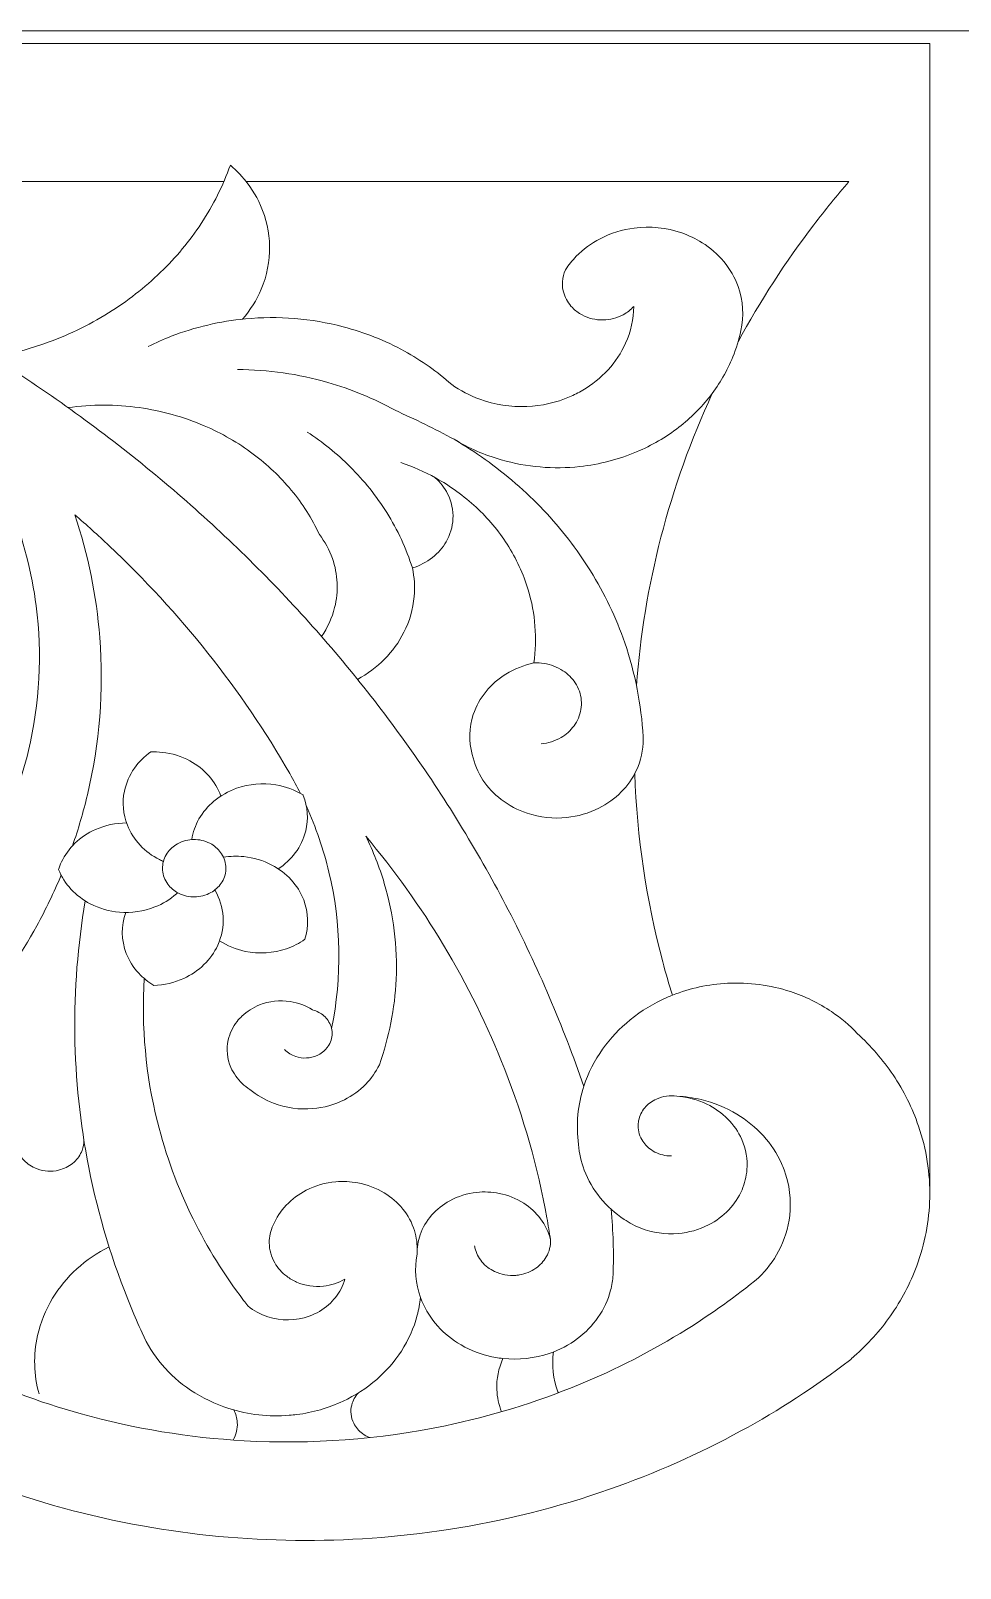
# Model space of a CAD drawing. Header units: millimetres. Extents: x 4600 to 4846, y 410 to 672.
# Drawn here: x 4768.1 to 4804.7, y 611.7 to 672.3 of the extents above; entities that cross this region are included whole.
import ezdxf

# ---------------------------------------------------------------- set-up
doc = ezdxf.new("R2010")
doc.units = ezdxf.units.MM
doc.header["$MEASUREMENT"] = 0
doc.layers.add('SITARA ALL', color=18, linetype='Continuous', true_color=0x000000)

msp = doc.modelspace()

# ---------------------------------------------------------------- linework, layer by layer
at = {"layer": 'SITARA ALL', "lineweight": 9}
for points, knots in [([(4601.51, 672.296), (4601.51, 672.296), (4845.51, 672.296), (4845.51, 672.296), (4845.51, 672.296), (4845.51, 550.296), (4845.51, 550.296), (4845.51, 550.296), (4601.51, 550.296), (4601.51, 550.296), (4601.51, 550.296), (4601.51, 672.296), (4601.51, 672.296)], [0, 0, 0, 0, 0.25, 0.25, 0.25, 0.5, 0.5, 0.5, 0.75, 0.75, 0.75, 1, 1, 1, 1]), ([(4603.512, 626.277), (4603.512, 626.277), (4603.512, 671.796), (4603.512, 671.796), (4603.512, 671.796), (4703.51, 671.796), (4703.51, 671.796), (4703.51, 671.796), (4803.507, 671.796), (4803.507, 671.796), (4803.507, 671.796), (4803.507, 626.277), (4803.507, 626.277)], [0, 0, 0, 0, 0.2, 0.2, 0.2, 0.4, 0.4, 0.4, 0.6, 0.6, 0.6, 1, 1, 1, 1]), ([(4776.442, 660.93), (4776.748, 661.282), (4776.997, 661.681), (4777.179, 662.111), (4777.405, 662.643), (4777.517, 663.217), (4777.508, 663.795), (4777.498, 664.351), (4777.377, 664.898), (4777.152, 665.407), (4776.965, 665.83), (4776.713, 666.221), (4776.405, 666.567), (4776.267, 666.722), (4776.12, 666.867), (4775.963, 667.003), (4775.673, 666.194), (4775.288, 665.423), (4774.815, 664.705), (4774.354, 664.006), (4773.817, 663.358), (4773.215, 662.776), (4772.591, 662.172), (4771.904, 661.636), (4771.166, 661.178), (4770.363, 660.679), (4769.508, 660.27), (4768.616, 659.957), (4767.964, 659.728), (4767.295, 659.549), (4766.615, 659.423)], [0, 0, 0, 0, 0.090909, 0.090909, 0.090909, 0.181818, 0.181818, 0.181818, 0.272727, 0.272727, 0.272727, 0.363636, 0.363636, 0.363636, 0.454545, 0.454545, 0.454545, 0.545455, 0.545455, 0.545455, 0.636364, 0.636364, 0.636364, 0.727273, 0.727273, 0.727273, 0.818182, 0.818182, 0.818182, 1, 1, 1, 1]), ([(4789.882, 630.688), (4789.062, 633.077), (4788.068, 635.403), (4786.908, 637.647), (4785.784, 639.822), (4784.511, 641.916), (4783.099, 643.917), (4781.722, 645.868), (4780.22, 647.728), (4778.602, 649.485), (4776.966, 651.262), (4775.22, 652.934), (4773.373, 654.491), (4771.463, 656.102), (4769.453, 657.592), (4767.356, 658.951), (4765.147, 660.382), (4762.849, 661.67), (4760.476, 662.809), (4757.915, 664.037), (4755.275, 665.093), (4752.574, 665.969), (4752.574, 665.969), (4752.463, 666.005), (4752.463, 666.005), (4751.565, 666.177), (4750.657, 666.293), (4749.745, 666.353)], [0, 0, 0, 0, 0.1, 0.1, 0.1, 0.2, 0.2, 0.2, 0.3, 0.3, 0.3, 0.4, 0.4, 0.4, 0.5, 0.5, 0.5, 0.6, 0.6, 0.6, 0.7, 0.7, 0.7, 0.8, 0.8, 0.8, 1, 1, 1, 1]), ([(4795.957, 660.034), (4796.832, 661.647), (4797.83, 663.191), (4798.944, 664.65), (4799.387, 665.231), (4799.848, 665.799), (4800.325, 666.353), (4800.325, 666.353), (4776.583, 666.353), (4776.583, 666.353)], [0, 0, 0, 0, 0.25, 0.25, 0.25, 0.5, 0.5, 0.5, 1, 1, 1, 1]), ([(4784.771, 656.195), (4785.353, 655.844), (4785.978, 655.572), (4786.632, 655.386), (4787.637, 655.098), (4788.689, 655.009), (4789.729, 655.122), (4790.498, 655.205), (4791.251, 655.4), (4791.964, 655.701), (4792.557, 655.951), (4793.115, 656.277), (4793.625, 656.67), (4794.091, 657.03), (4794.509, 657.447), (4794.87, 657.912), (4795.233, 658.379), (4795.529, 658.894), (4795.751, 659.442), (4795.887, 659.777), (4795.993, 660.123), (4796.067, 660.477), (4796.198, 661.053), (4796.161, 661.655), (4795.96, 662.212), (4795.83, 662.57), (4795.639, 662.903), (4795.395, 663.196), (4795.151, 663.489), (4794.862, 663.742), (4794.539, 663.944), (4794.287, 664.103), (4794.019, 664.232), (4793.738, 664.329), (4793.139, 664.536), (4792.501, 664.601), (4791.872, 664.521), (4791.401, 664.461), (4790.945, 664.319), (4790.523, 664.1), (4790.176, 663.92), (4789.86, 663.686), (4789.587, 663.407), (4789.427, 663.245), (4789.285, 663.066), (4789.161, 662.875), (4789.023, 662.578), (4789.002, 662.24), (4789.103, 661.928), (4789.169, 661.723), (4789.282, 661.537), (4789.433, 661.383), (4789.544, 661.269), (4789.673, 661.172), (4789.814, 661.097), (4790.069, 660.962), (4790.353, 660.893), (4790.641, 660.898), (4790.918, 660.901), (4791.191, 660.971), (4791.435, 661.104), (4791.591, 661.189), (4791.732, 661.3), (4791.85, 661.433), (4791.843, 660.932), (4791.733, 660.438), (4791.527, 659.98), (4791.355, 659.597), (4791.122, 659.243), (4790.837, 658.933), (4790.547, 658.617), (4790.211, 658.346), (4789.84, 658.129), (4789.674, 658.031), (4789.502, 657.944), (4789.325, 657.868), (4788.792, 657.641), (4788.223, 657.512), (4787.644, 657.488), (4787.01, 657.46), (4786.377, 657.557), (4785.782, 657.774), (4785.389, 657.917), (4785.018, 658.113), (4784.679, 658.357), (4784.111, 658.864), (4783.486, 659.305), (4782.818, 659.67), (4782.057, 660.086), (4781.248, 660.408), (4780.409, 660.628), (4779.152, 660.957), (4777.848, 661.063), (4776.555, 660.941), (4775.555, 660.848), (4774.573, 660.617), (4773.636, 660.256), (4773.327, 660.136), (4773.024, 660.002), (4772.727, 659.854)], [0, 0, 0, 0, 0.029412, 0.029412, 0.029412, 0.058824, 0.058824, 0.058824, 0.088235, 0.088235, 0.088235, 0.117647, 0.117647, 0.117647, 0.147059, 0.147059, 0.147059, 0.176471, 0.176471, 0.176471, 0.205882, 0.205882, 0.205882, 0.235294, 0.235294, 0.235294, 0.264706, 0.264706, 0.264706, 0.294118, 0.294118, 0.294118, 0.323529, 0.323529, 0.323529, 0.352941, 0.352941, 0.352941, 0.382353, 0.382353, 0.382353, 0.411765, 0.411765, 0.411765, 0.441176, 0.441176, 0.441176, 0.470588, 0.470588, 0.470588, 0.5, 0.5, 0.5, 0.529412, 0.529412, 0.529412, 0.558824, 0.558824, 0.558824, 0.588235, 0.588235, 0.588235, 0.617647, 0.617647, 0.617647, 0.647059, 0.647059, 0.647059, 0.676471, 0.676471, 0.676471, 0.705882, 0.705882, 0.705882, 0.735294, 0.735294, 0.735294, 0.764706, 0.764706, 0.764706, 0.794118, 0.794118, 0.794118, 0.823529, 0.823529, 0.823529, 0.852941, 0.852941, 0.852941, 0.882353, 0.882353, 0.882353, 0.911765, 0.911765, 0.911765, 0.941176, 0.941176, 0.941176, 1, 1, 1, 1]), ([(4761.891, 637.132), (4761.811, 636.829), (4761.838, 636.508), (4761.967, 636.222), (4762.056, 636.026), (4762.186, 635.851), (4762.349, 635.71), (4762.528, 635.555), (4762.736, 635.439), (4762.962, 635.37), (4763.215, 635.292), (4763.482, 635.27), (4763.744, 635.306), (4763.998, 635.34), (4764.241, 635.429), (4764.456, 635.567), (4764.641, 635.686), (4764.799, 635.842), (4764.92, 636.026), (4765.051, 636.225), (4765.128, 636.454), (4765.145, 636.692), (4765.163, 636.96), (4765.102, 637.227), (4764.97, 637.46), (4764.954, 637.49), (4764.936, 637.519), (4764.917, 637.547), (4765.619, 638.445), (4766.229, 639.411), (4766.738, 640.43), (4767.294, 641.543), (4767.721, 642.715), (4768.01, 643.924), (4768.457, 645.792), (4768.56, 647.725), (4768.315, 649.63), (4768.144, 650.95), (4767.809, 652.243), (4767.319, 653.481), (4766.945, 654.427), (4766.485, 655.336), (4765.945, 656.198), (4764.215, 657.37), (4762.402, 658.415), (4760.522, 659.328), (4758.473, 660.322), (4756.351, 661.161), (4754.176, 661.836), (4752.572, 662.334), (4750.943, 662.745), (4749.295, 663.067), (4750.497, 662.159), (4751.627, 661.157), (4752.673, 660.072), (4753.719, 658.986), (4754.675, 657.817), (4755.529, 656.574), (4756.401, 655.306), (4757.16, 653.963), (4757.797, 652.562), (4758.492, 651.033), (4759.033, 649.438), (4759.412, 647.802), (4759.947, 645.49), (4760.145, 643.112), (4759.999, 640.744), (4759.947, 639.891), (4759.85, 639.041), (4759.709, 638.198)], [0, 0, 0, 0, 0.041667, 0.041667, 0.041667, 0.083333, 0.083333, 0.083333, 0.125, 0.125, 0.125, 0.166667, 0.166667, 0.166667, 0.208333, 0.208333, 0.208333, 0.25, 0.25, 0.25, 0.291667, 0.291667, 0.291667, 0.333333, 0.333333, 0.333333, 0.375, 0.375, 0.375, 0.416667, 0.416667, 0.416667, 0.458333, 0.458333, 0.458333, 0.5, 0.5, 0.5, 0.541667, 0.541667, 0.541667, 0.583333, 0.583333, 0.583333, 0.625, 0.625, 0.625, 0.666667, 0.666667, 0.666667, 0.708333, 0.708333, 0.708333, 0.75, 0.75, 0.75, 0.791667, 0.791667, 0.791667, 0.833333, 0.833333, 0.833333, 0.875, 0.875, 0.875, 0.916667, 0.916667, 0.916667, 1, 1, 1, 1]), ([(4788.202, 644.192), (4788.478, 644.217), (4788.746, 644.302), (4788.985, 644.442), (4789.185, 644.558), (4789.359, 644.715), (4789.497, 644.901), (4789.638, 645.093), (4789.731, 645.314), (4789.77, 645.549), (4789.79, 645.669), (4789.795, 645.791), (4789.784, 645.912), (4789.761, 646.155), (4789.68, 646.388), (4789.547, 646.592), (4789.421, 646.785), (4789.256, 646.949), (4789.063, 647.075), (4788.839, 647.223), (4788.585, 647.32), (4788.319, 647.36), (4788.186, 647.38), (4788.051, 647.387), (4787.917, 647.379), (4787.526, 647.297), (4787.153, 647.148), (4786.813, 646.938), (4786.518, 646.756), (4786.254, 646.526), (4786.034, 646.258), (4785.812, 645.988), (4785.642, 645.681), (4785.531, 645.35), (4785.36, 644.841), (4785.346, 644.292), (4785.489, 643.774), (4785.565, 643.415), (4785.708, 643.073), (4785.911, 642.767), (4786.105, 642.475), (4786.345, 642.217), (4786.624, 642.003), (4786.932, 641.767), (4787.278, 641.583), (4787.647, 641.46), (4788.151, 641.293), (4788.684, 641.234), (4789.212, 641.289), (4789.652, 641.334), (4790.08, 641.459), (4790.476, 641.657), (4790.803, 641.82), (4791.101, 642.036), (4791.358, 642.296), (4791.604, 642.544), (4791.806, 642.833), (4791.955, 643.15), (4792.134, 643.534), (4792.225, 643.952), (4792.221, 644.375), (4792.22, 644.407), (4792.219, 644.44), (4792.218, 644.472), (4792.151, 645.732), (4791.908, 646.976), (4791.497, 648.169), (4791.153, 649.165), (4790.699, 650.119), (4790.143, 651.014), (4789.611, 651.871), (4788.993, 652.671), (4788.299, 653.403), (4787.598, 654.142), (4786.827, 654.811), (4785.997, 655.402), (4785.6, 655.684), (4785.191, 655.949), (4784.771, 656.195), (4784.012, 656.606), (4783.237, 656.987), (4782.448, 657.337), (4781.61, 657.804), (4780.721, 658.174), (4779.799, 658.438), (4778.642, 658.77), (4777.445, 658.941), (4776.242, 658.946)], [0, 0, 0, 0, 0.033333, 0.033333, 0.033333, 0.066667, 0.066667, 0.066667, 0.1, 0.1, 0.1, 0.133333, 0.133333, 0.133333, 0.166667, 0.166667, 0.166667, 0.2, 0.2, 0.2, 0.233333, 0.233333, 0.233333, 0.266667, 0.266667, 0.266667, 0.3, 0.3, 0.3, 0.333333, 0.333333, 0.333333, 0.366667, 0.366667, 0.366667, 0.4, 0.4, 0.4, 0.433333, 0.433333, 0.433333, 0.466667, 0.466667, 0.466667, 0.5, 0.5, 0.5, 0.533333, 0.533333, 0.533333, 0.566667, 0.566667, 0.566667, 0.6, 0.6, 0.6, 0.633333, 0.633333, 0.633333, 0.666667, 0.666667, 0.666667, 0.7, 0.7, 0.7, 0.733333, 0.733333, 0.733333, 0.766667, 0.766667, 0.766667, 0.8, 0.8, 0.8, 0.833333, 0.833333, 0.833333, 0.866667, 0.866667, 0.866667, 0.9, 0.9, 0.9, 0.933333, 0.933333, 0.933333, 1, 1, 1, 1]), ([(4779.553, 648.424), (4779.792, 648.769), (4779.967, 649.154), (4780.07, 649.561), (4780.231, 650.201), (4780.2, 650.874), (4779.98, 651.496), (4779.859, 651.838), (4779.687, 652.159), (4779.47, 652.448), (4779.175, 653.073), (4778.803, 653.658), (4778.361, 654.19), (4777.921, 654.721), (4777.419, 655.198), (4776.867, 655.611), (4776.269, 656.06), (4775.619, 656.436), (4774.931, 656.73), (4774.114, 657.081), (4773.254, 657.32), (4772.374, 657.442), (4771.443, 657.572), (4770.5, 657.573), (4769.57, 657.444)], [0, 0, 0, 0, 0.111111, 0.111111, 0.111111, 0.222222, 0.222222, 0.222222, 0.333333, 0.333333, 0.333333, 0.444444, 0.444444, 0.444444, 0.555556, 0.555556, 0.555556, 0.666667, 0.666667, 0.666667, 0.777778, 0.777778, 0.777778, 1, 1, 1, 1]), ([(4794.943, 658.008), (4794.101, 656.18), (4793.424, 654.281), (4792.921, 652.333), (4792.425, 650.415), (4792.104, 648.457), (4791.959, 646.481)], [0, 0, 0, 0, 0.333333, 0.333333, 0.333333, 1, 1, 1, 1]), ([(4783.133, 651.124), (4782.889, 651.891), (4782.55, 652.625), (4782.122, 653.307), (4781.711, 653.962), (4781.226, 654.568), (4780.678, 655.113), (4780.162, 655.625), (4779.596, 656.083), (4778.989, 656.481)], [0, 0, 0, 0, 0.25, 0.25, 0.25, 0.5, 0.5, 0.5, 1, 1, 1, 1]), ([(4787.917, 647.379), (4788.05, 648.345), (4787.974, 649.327), (4787.694, 650.26), (4787.503, 650.895), (4787.225, 651.499), (4786.866, 652.056), (4786.522, 652.592), (4786.111, 653.082), (4785.644, 653.515), (4785.16, 653.965), (4784.622, 654.354), (4784.044, 654.674), (4783.605, 654.917), (4783.147, 655.121), (4782.673, 655.284)], [0, 0, 0, 0, 0.166667, 0.166667, 0.166667, 0.333333, 0.333333, 0.333333, 0.5, 0.5, 0.5, 0.666667, 0.666667, 0.666667, 1, 1, 1, 1]), ([(4780.972, 646.735), (4781.365, 646.948), (4781.724, 647.217), (4782.039, 647.535), (4782.345, 647.844), (4782.601, 648.199), (4782.798, 648.588), (4783.021, 649.029), (4783.158, 649.508), (4783.202, 650), (4783.235, 650.376), (4783.211, 650.754), (4783.133, 651.124), (4783.421, 651.213), (4783.689, 651.354), (4783.926, 651.541), (4784.142, 651.711), (4784.324, 651.921), (4784.463, 652.16), (4784.621, 652.432), (4784.713, 652.739), (4784.73, 653.054), (4784.747, 653.397), (4784.675, 653.739), (4784.519, 654.046), (4784.397, 654.287), (4784.23, 654.503), (4784.028, 654.682)], [0, 0, 0, 0, 0.1, 0.1, 0.1, 0.2, 0.2, 0.2, 0.3, 0.3, 0.3, 0.4, 0.4, 0.4, 0.5, 0.5, 0.5, 0.6, 0.6, 0.6, 0.7, 0.7, 0.7, 0.8, 0.8, 0.8, 1, 1, 1, 1]), ([(4778.719, 642.242), (4778.589, 642.505), (4778.45, 642.765), (4778.304, 643.021), (4777.348, 644.683), (4776.27, 646.27), (4775.077, 647.771), (4773.884, 649.271), (4772.586, 650.684), (4771.191, 651.998), (4770.748, 652.416), (4770.296, 652.824), (4769.835, 653.221), (4770.36, 651.655), (4770.691, 650.031), (4770.82, 648.384), (4770.982, 646.303), (4770.818, 644.209), (4770.333, 642.179), (4770.171, 641.501), (4769.975, 640.832), (4769.745, 640.175)], [0, 0, 0, 0, 0.125, 0.125, 0.125, 0.25, 0.25, 0.25, 0.375, 0.375, 0.375, 0.5, 0.5, 0.5, 0.625, 0.625, 0.625, 0.75, 0.75, 0.75, 1, 1, 1, 1]), ([(4775.587, 642.135), (4775.482, 642.427), (4775.322, 642.695), (4775.116, 642.928), (4774.905, 643.166), (4774.653, 643.366), (4774.372, 643.518), (4774.035, 643.7), (4773.666, 643.815), (4773.285, 643.858), (4773.134, 643.875), (4772.981, 643.881), (4772.829, 643.875), (4772.578, 643.699), (4772.36, 643.481), (4772.183, 643.231), (4771.992, 642.96), (4771.858, 642.653), (4771.789, 642.329), (4771.696, 641.881), (4771.737, 641.416), (4771.906, 640.991), (4772.023, 640.697), (4772.195, 640.428), (4772.412, 640.197), (4772.629, 639.966), (4772.884, 639.774), (4773.166, 639.629), (4773.218, 639.602), (4773.27, 639.577), (4773.324, 639.553)], [0, 0, 0, 0, 0.090909, 0.090909, 0.090909, 0.181818, 0.181818, 0.181818, 0.272727, 0.272727, 0.272727, 0.363636, 0.363636, 0.363636, 0.454545, 0.454545, 0.454545, 0.545455, 0.545455, 0.545455, 0.636364, 0.636364, 0.636364, 0.727273, 0.727273, 0.727273, 0.818182, 0.818182, 0.818182, 1, 1, 1, 1]), ([(4791.89, 643.02), (4791.974, 640.515), (4792.342, 638.028), (4792.989, 635.606), (4793.107, 635.163), (4793.234, 634.723), (4793.37, 634.285)], [0, 0, 0, 0, 0.333333, 0.333333, 0.333333, 1, 1, 1, 1]), ([(4777.85, 639.266), (4778.109, 639.436), (4778.336, 639.648), (4778.521, 639.895), (4778.715, 640.154), (4778.854, 640.448), (4778.932, 640.762), (4779.045, 641.226), (4779.012, 641.713), (4778.835, 642.157), (4778.835, 642.157), (4778.826, 642.18), (4778.826, 642.18), (4778.497, 642.379), (4778.134, 642.514), (4777.755, 642.576), (4777.235, 642.663), (4776.701, 642.616), (4776.204, 642.44), (4775.881, 642.325), (4775.581, 642.155), (4775.318, 641.935), (4775.081, 641.738), (4774.88, 641.5), (4774.727, 641.232), (4774.582, 640.98), (4774.485, 640.705), (4774.439, 640.418)], [0, 0, 0, 0, 0.1, 0.1, 0.1, 0.2, 0.2, 0.2, 0.3, 0.3, 0.3, 0.4, 0.4, 0.4, 0.5, 0.5, 0.5, 0.6, 0.6, 0.6, 0.7, 0.7, 0.7, 0.8, 0.8, 0.8, 1, 1, 1, 1]), ([(4779.949, 632.969), (4780.366, 635.007), (4780.331, 637.111), (4779.847, 639.135), (4779.632, 640.029), (4779.334, 640.902), (4778.956, 641.74)], [0, 0, 0, 0, 0.333333, 0.333333, 0.333333, 1, 1, 1, 1]), ([(4771.875, 641.073), (4771.452, 641.073), (4771.033, 640.985), (4770.646, 640.814), (4770.349, 640.682), (4770.077, 640.5), (4769.842, 640.274), (4769.622, 640.062), (4769.442, 639.812), (4769.312, 639.536), (4769.266, 639.438), (4769.227, 639.338), (4769.195, 639.235), (4769.31, 638.951), (4769.477, 638.689), (4769.686, 638.465), (4769.905, 638.23), (4770.162, 638.035), (4770.447, 637.888), (4770.803, 637.704), (4771.191, 637.592), (4771.591, 637.559), (4772.068, 637.518), (4772.547, 637.588), (4772.992, 637.763), (4773.301, 637.885), (4773.587, 638.059), (4773.836, 638.279), (4773.853, 638.294), (4773.871, 638.31), (4773.887, 638.326)], [0, 0, 0, 0, 0.090909, 0.090909, 0.090909, 0.181818, 0.181818, 0.181818, 0.272727, 0.272727, 0.272727, 0.363636, 0.363636, 0.363636, 0.454545, 0.454545, 0.454545, 0.545455, 0.545455, 0.545455, 0.636364, 0.636364, 0.636364, 0.727273, 0.727273, 0.727273, 0.818182, 0.818182, 0.818182, 1, 1, 1, 1]), ([(4778.098, 632.141), (4778.22, 632.016), (4778.37, 631.923), (4778.535, 631.869), (4778.811, 631.778), (4779.111, 631.793), (4779.377, 631.911), (4779.529, 631.979), (4779.663, 632.082), (4779.768, 632.212), (4779.781, 632.228), (4779.793, 632.244), (4779.805, 632.261), (4779.913, 632.413), (4779.971, 632.596), (4779.97, 632.783), (4779.969, 632.963), (4779.913, 633.138), (4779.811, 633.286), (4779.717, 633.422), (4779.593, 633.532), (4779.447, 633.61), (4779.367, 633.653), (4779.282, 633.686), (4779.193, 633.709), (4778.928, 633.878), (4778.631, 633.989), (4778.32, 634.036), (4777.912, 634.099), (4777.495, 634.053), (4777.111, 633.902), (4776.855, 633.801), (4776.621, 633.652), (4776.421, 633.463), (4776.353, 633.398), (4776.29, 633.329), (4776.232, 633.255), (4776.062, 633.04), (4775.942, 632.79), (4775.881, 632.524), (4775.799, 632.16), (4775.835, 631.78), (4775.984, 631.439), (4776.088, 631.201), (4776.239, 630.986), (4776.428, 630.809), (4776.521, 630.721), (4776.622, 630.642), (4776.729, 630.573), (4777.006, 630.341), (4777.32, 630.158), (4777.657, 630.03), (4778.151, 629.842), (4778.682, 629.769), (4779.208, 629.816), (4779.642, 629.853), (4780.064, 629.972), (4780.453, 630.167), (4780.766, 630.324), (4781.051, 630.532), (4781.296, 630.782), (4781.514, 631.006), (4781.694, 631.263), (4781.83, 631.544), (4782.217, 632.627), (4782.44, 633.762), (4782.492, 634.912), (4782.548, 636.19), (4782.39, 637.468), (4782.024, 638.694), (4781.833, 639.335), (4781.588, 639.958), (4781.292, 640.558), (4782.424, 639.209), (4783.449, 637.773), (4784.358, 636.264), (4785.298, 634.701), (4786.106, 633.061), (4786.771, 631.362), (4787.511, 629.471), (4788.067, 627.511), (4788.428, 625.512), (4788.48, 625.225), (4788.528, 624.938), (4788.571, 624.65), (4788.581, 624.414), (4788.523, 624.18), (4788.405, 623.975), (4788.302, 623.797), (4788.162, 623.643), (4787.993, 623.525), (4787.8, 623.39), (4787.58, 623.3), (4787.347, 623.261), (4787.3, 623.253), (4787.253, 623.247), (4787.206, 623.243), (4786.918, 623.219), (4786.63, 623.272), (4786.369, 623.395), (4786.176, 623.486), (4786.005, 623.617), (4785.869, 623.781), (4785.735, 623.94), (4785.642, 624.129), (4785.596, 624.332), (4785.591, 624.356), (4785.586, 624.38), (4785.582, 624.404)], [0, 0, 0, 0, 0.027027, 0.027027, 0.027027, 0.054054, 0.054054, 0.054054, 0.081081, 0.081081, 0.081081, 0.108108, 0.108108, 0.108108, 0.135135, 0.135135, 0.135135, 0.162162, 0.162162, 0.162162, 0.189189, 0.189189, 0.189189, 0.216216, 0.216216, 0.216216, 0.243243, 0.243243, 0.243243, 0.27027, 0.27027, 0.27027, 0.297297, 0.297297, 0.297297, 0.324324, 0.324324, 0.324324, 0.351351, 0.351351, 0.351351, 0.378378, 0.378378, 0.378378, 0.405405, 0.405405, 0.405405, 0.432432, 0.432432, 0.432432, 0.459459, 0.459459, 0.459459, 0.486486, 0.486486, 0.486486, 0.513514, 0.513514, 0.513514, 0.540541, 0.540541, 0.540541, 0.567568, 0.567568, 0.567568, 0.594595, 0.594595, 0.594595, 0.621622, 0.621622, 0.621622, 0.648649, 0.648649, 0.648649, 0.675676, 0.675676, 0.675676, 0.702703, 0.702703, 0.702703, 0.72973, 0.72973, 0.72973, 0.756757, 0.756757, 0.756757, 0.783784, 0.783784, 0.783784, 0.810811, 0.810811, 0.810811, 0.837838, 0.837838, 0.837838, 0.864865, 0.864865, 0.864865, 0.891892, 0.891892, 0.891892, 0.918919, 0.918919, 0.918919, 0.945946, 0.945946, 0.945946, 1, 1, 1, 1]), ([(4775.787, 639.291), (4775.787, 639.492), (4775.729, 639.688), (4775.619, 639.857), (4775.52, 640.011), (4775.387, 640.14), (4775.229, 640.233), (4775.036, 640.348), (4774.817, 640.412), (4774.593, 640.421), (4774.575, 640.421), (4774.557, 640.422), (4774.539, 640.422), (4774.308, 640.422), (4774.08, 640.364), (4773.879, 640.251), (4773.717, 640.161), (4773.579, 640.035), (4773.475, 639.883), (4773.364, 639.722), (4773.301, 639.534), (4773.291, 639.339), (4773.29, 639.323), (4773.29, 639.307), (4773.29, 639.291), (4773.29, 639.09), (4773.349, 638.893), (4773.458, 638.724), (4773.557, 638.571), (4773.691, 638.442), (4773.848, 638.349), (4774.041, 638.234), (4774.26, 638.169), (4774.484, 638.161), (4774.502, 638.16), (4774.521, 638.16), (4774.539, 638.16), (4774.77, 638.159), (4774.997, 638.218), (4775.198, 638.331), (4775.36, 638.42), (4775.498, 638.546), (4775.603, 638.699), (4775.713, 638.859), (4775.777, 639.048), (4775.786, 639.242), (4775.787, 639.258), (4775.787, 639.275), (4775.787, 639.291)], [0, 0, 0, 0, 0.0625, 0.0625, 0.0625, 0.125, 0.125, 0.125, 0.1875, 0.1875, 0.1875, 0.25, 0.25, 0.25, 0.3125, 0.3125, 0.3125, 0.375, 0.375, 0.375, 0.4375, 0.4375, 0.4375, 0.5, 0.5, 0.5, 0.5625, 0.5625, 0.5625, 0.625, 0.625, 0.625, 0.6875, 0.6875, 0.6875, 0.75, 0.75, 0.75, 0.8125, 0.8125, 0.8125, 0.875, 0.875, 0.875, 0.9375, 0.9375, 0.9375, 1, 1, 1, 1]), ([(4764.917, 637.547), (4764.815, 637.845), (4764.657, 638.122), (4764.453, 638.363), (4764.244, 638.609), (4763.995, 638.818), (4763.715, 638.98), (4763.382, 639.173), (4763.016, 639.302), (4762.635, 639.36), (4762.232, 639.422), (4761.822, 639.407), (4761.425, 639.315), (4761.071, 639.234), (4760.734, 639.09), (4760.431, 638.89), (4760.162, 638.713), (4759.926, 638.49), (4759.733, 638.231), (4759.537, 637.967), (4759.394, 637.667), (4759.314, 637.348), (4759.224, 636.986), (4759.219, 636.608), (4759.302, 636.244), (4759.319, 635.783), (4759.431, 635.33), (4759.631, 634.914), (4759.802, 634.557), (4760.031, 634.231), (4760.307, 633.949), (4760.593, 633.658), (4760.922, 633.412), (4761.282, 633.221), (4761.455, 633.129), (4761.634, 633.049), (4761.818, 632.982), (4762.398, 632.771), (4763.014, 632.684), (4763.629, 632.727), (4764.155, 632.763), (4764.67, 632.893), (4765.149, 633.113), (4765.505, 633.276), (4765.836, 633.49), (4766.131, 633.749), (4766.964, 634.771), (4767.703, 635.867), (4768.339, 637.023), (4768.693, 637.669), (4769.013, 638.333), (4769.298, 639.012)], [0, 0, 0, 0, 0.055556, 0.055556, 0.055556, 0.111111, 0.111111, 0.111111, 0.166667, 0.166667, 0.166667, 0.222222, 0.222222, 0.222222, 0.277778, 0.277778, 0.277778, 0.333333, 0.333333, 0.333333, 0.388889, 0.388889, 0.388889, 0.444444, 0.444444, 0.444444, 0.5, 0.5, 0.5, 0.555556, 0.555556, 0.555556, 0.611111, 0.611111, 0.611111, 0.666667, 0.666667, 0.666667, 0.722222, 0.722222, 0.722222, 0.777778, 0.777778, 0.777778, 0.833333, 0.833333, 0.833333, 0.888889, 0.888889, 0.888889, 1, 1, 1, 1]), ([(4775.536, 636.431), (4775.843, 636.231), (4776.184, 636.09), (4776.543, 636.015), (4777.088, 635.901), (4777.653, 635.937), (4778.179, 636.12), (4778.435, 636.209), (4778.677, 636.334), (4778.898, 636.492), (4779.059, 636.999), (4779.042, 637.545), (4778.85, 638.041), (4778.737, 638.334), (4778.569, 638.603), (4778.356, 638.835), (4778.138, 639.071), (4777.881, 639.268), (4777.596, 639.417), (4777.251, 639.597), (4776.875, 639.709), (4776.488, 639.747), (4776.223, 639.774), (4775.955, 639.766), (4775.692, 639.725)], [0, 0, 0, 0, 0.111111, 0.111111, 0.111111, 0.222222, 0.222222, 0.222222, 0.333333, 0.333333, 0.333333, 0.444444, 0.444444, 0.444444, 0.555556, 0.555556, 0.555556, 0.666667, 0.666667, 0.666667, 0.777778, 0.777778, 0.777778, 1, 1, 1, 1]), ([(4771.844, 637.548), (4771.656, 637.026), (4771.663, 636.453), (4771.864, 635.936), (4771.977, 635.645), (4772.145, 635.379), (4772.357, 635.15), (4772.53, 634.964), (4772.728, 634.803), (4772.946, 634.672), (4773.355, 634.684), (4773.757, 634.778), (4774.129, 634.948), (4774.423, 635.082), (4774.691, 635.265), (4774.923, 635.49), (4775.148, 635.709), (4775.331, 635.967), (4775.463, 636.252), (4775.625, 636.605), (4775.698, 636.992), (4775.674, 637.379), (4775.651, 637.742), (4775.545, 638.094), (4775.364, 638.409), (4775.364, 638.409), (4775.351, 638.432), (4775.351, 638.432)], [0, 0, 0, 0, 0.1, 0.1, 0.1, 0.2, 0.2, 0.2, 0.3, 0.3, 0.3, 0.4, 0.4, 0.4, 0.5, 0.5, 0.5, 0.6, 0.6, 0.6, 0.7, 0.7, 0.7, 0.8, 0.8, 0.8, 1, 1, 1, 1]), ([(4770.247, 638.002), (4769.653, 634.521), (4769.701, 630.961), (4770.387, 627.497), (4770.762, 625.605), (4771.321, 623.755), (4772.057, 621.972), (4772.194, 621.638), (4772.337, 621.307), (4772.487, 620.978), (4772.684, 620.525), (4772.948, 620.103), (4773.268, 619.727), (4773.594, 619.343), (4773.972, 619.006), (4774.39, 618.726), (4774.858, 618.413), (4775.369, 618.167), (4775.906, 617.998), (4776.673, 617.756), (4777.48, 617.665), (4778.282, 617.729), (4778.381, 617.737), (4778.479, 617.747), (4778.576, 617.759), (4779.208, 617.839), (4779.822, 618.016), (4780.399, 618.285), (4780.879, 618.509), (4781.326, 618.798), (4781.727, 619.145), (4782.102, 619.47), (4782.429, 619.845), (4782.698, 620.261), (4782.98, 620.695), (4783.191, 621.17), (4783.323, 621.67), (4783.383, 621.901), (4783.427, 622.135), (4783.452, 622.372)], [0, 0, 0, 0, 0.071429, 0.071429, 0.071429, 0.142857, 0.142857, 0.142857, 0.214286, 0.214286, 0.214286, 0.285714, 0.285714, 0.285714, 0.357143, 0.357143, 0.357143, 0.428571, 0.428571, 0.428571, 0.5, 0.5, 0.5, 0.571429, 0.571429, 0.571429, 0.642857, 0.642857, 0.642857, 0.714286, 0.714286, 0.714286, 0.785714, 0.785714, 0.785714, 0.857143, 0.857143, 0.857143, 1, 1, 1, 1]), ([(4716.061, 624.133), (4718.232, 625.153), (4720.478, 626.006), (4722.779, 626.685), (4725.496, 627.487), (4728.279, 628.05), (4731.094, 628.367), (4735.604, 628.876), (4740.163, 628.758), (4744.641, 628.018), (4747.269, 627.583), (4749.857, 626.931), (4752.378, 626.069), (4754.565, 625.322), (4756.695, 624.413), (4758.748, 623.351), (4759.578, 622.922), (4760.395, 622.466), (4761.197, 621.986), (4762.467, 621.089), (4763.81, 620.298), (4765.211, 619.623), (4766.778, 618.867), (4768.409, 618.253), (4770.086, 617.786), (4772.182, 617.203), (4774.334, 616.848), (4776.507, 616.727), (4779.164, 616.577), (4781.828, 616.776), (4784.433, 617.32), (4786.226, 617.693), (4787.981, 618.232), (4789.674, 618.929), (4791.153, 619.538), (4792.577, 620.27), (4793.933, 621.117), (4794.921, 621.735), (4795.868, 622.414), (4796.769, 623.153), (4797.082, 623.459), (4797.347, 623.811), (4797.553, 624.198), (4797.784, 624.633), (4797.933, 625.108), (4797.991, 625.598), (4798.061, 626.21), (4797.986, 626.83), (4797.769, 627.408), (4797.738, 627.491), (4797.705, 627.573), (4797.668, 627.654), (4797.488, 628.051), (4797.248, 628.418), (4796.956, 628.741), (4796.653, 629.076), (4796.302, 629.364), (4795.915, 629.596), (4795.476, 629.859), (4794.999, 630.053), (4794.501, 630.171), (4794.189, 630.245), (4793.87, 630.29), (4793.55, 630.305), (4793.96, 630.276), (4794.36, 630.17), (4794.731, 629.992), (4795.036, 629.845), (4795.315, 629.646), (4795.554, 629.405), (4795.784, 629.173), (4795.969, 628.901), (4796.102, 628.603), (4796.268, 628.228), (4796.339, 627.817), (4796.308, 627.408), (4796.286, 627.136), (4796.221, 626.869), (4796.113, 626.617), (4795.987, 626.325), (4795.81, 626.058), (4795.591, 625.828), (4795.36, 625.587), (4795.091, 625.386), (4794.794, 625.235), (4794.421, 625.045), (4794.015, 624.929), (4793.599, 624.894), (4793.098, 624.851), (4792.595, 624.923), (4792.127, 625.104), (4791.897, 625.194), (4791.678, 625.311), (4791.476, 625.453), (4791.12, 625.686), (4790.801, 625.972), (4790.531, 626.301), (4790.261, 626.629), (4790.047, 626.999), (4789.898, 627.397), (4789.777, 627.72), (4789.702, 628.059), (4789.677, 628.403), (4789.572, 629.177), (4789.644, 629.964), (4789.888, 630.705), (4790.058, 631.224), (4790.306, 631.714), (4790.623, 632.159), (4790.932, 632.593), (4791.299, 632.983), (4791.713, 633.318), (4792.151, 633.672), (4792.634, 633.967), (4793.15, 634.193), (4793.223, 634.225), (4793.297, 634.256), (4793.37, 634.285), (4794.065, 634.561), (4794.8, 634.72), (4795.547, 634.757), (4796.384, 634.8), (4797.222, 634.688), (4798.019, 634.429), (4798.593, 634.242), (4799.138, 633.976), (4799.638, 633.639), (4800.008, 633.39), (4800.349, 633.101), (4800.655, 632.777), (4801.187, 632.29), (4801.659, 631.742), (4802.062, 631.144), (4802.483, 630.519), (4802.821, 629.841), (4803.065, 629.129), (4803.378, 628.219), (4803.527, 627.261), (4803.508, 626.3), (4803.488, 625.384), (4803.315, 624.478), (4802.996, 623.619), (4802.737, 622.921), (4802.389, 622.259), (4801.961, 621.65), (4801.549, 621.066), (4801.071, 620.531), (4800.536, 620.057), (4800.474, 620.002), (4800.411, 619.948), (4800.348, 619.894), (4798.995, 618.859), (4797.565, 617.929), (4796.07, 617.113), (4794.412, 616.207), (4792.683, 615.439), (4790.899, 614.816), (4788.837, 614.095), (4786.714, 613.563), (4784.555, 613.229), (4780.558, 612.608), (4776.484, 612.656), (4772.503, 613.37), (4770.406, 613.746), (4768.345, 614.309), (4766.348, 615.052), (4764.616, 615.696), (4762.938, 616.479), (4761.332, 617.391), (4761.252, 617.437), (4761.172, 617.482), (4761.093, 617.528), (4759.332, 618.683), (4757.49, 619.708), (4755.58, 620.595), (4753.494, 621.564), (4751.337, 622.371), (4749.127, 623.011), (4746.461, 623.782), (4743.731, 624.312), (4740.969, 624.594), (4736.758, 625.026), (4732.508, 624.883), (4728.335, 624.171), (4725.816, 623.741), (4723.337, 623.102), (4720.925, 622.26), (4720.293, 622.039), (4719.666, 621.804), (4719.045, 621.555), (4719.245, 621.275), (4719.386, 620.957), (4719.459, 620.621), (4719.558, 620.156), (4719.518, 619.672), (4719.344, 619.229), (4719.225, 618.928), (4719.051, 618.652), (4718.832, 618.415), (4718.61, 618.176), (4718.35, 617.976), (4718.061, 617.824), (4717.896, 617.737), (4717.724, 617.665), (4717.546, 617.609), (4716.894, 617.404), (4716.193, 617.411), (4715.546, 617.63), (4715.215, 617.742), (4714.906, 617.911), (4714.634, 618.128), (4714.385, 618.327), (4714.173, 618.567), (4714.008, 618.838), (4713.83, 619.13), (4713.714, 619.455), (4713.667, 619.793), (4713.665, 619.813), (4713.662, 619.833), (4713.66, 619.853)], [0, 0, 0, 0, 0.013514, 0.013514, 0.013514, 0.027027, 0.027027, 0.027027, 0.040541, 0.040541, 0.040541, 0.054054, 0.054054, 0.054054, 0.067568, 0.067568, 0.067568, 0.081081, 0.081081, 0.081081, 0.094595, 0.094595, 0.094595, 0.108108, 0.108108, 0.108108, 0.121622, 0.121622, 0.121622, 0.135135, 0.135135, 0.135135, 0.148649, 0.148649, 0.148649, 0.162162, 0.162162, 0.162162, 0.175676, 0.175676, 0.175676, 0.189189, 0.189189, 0.189189, 0.202703, 0.202703, 0.202703, 0.216216, 0.216216, 0.216216, 0.22973, 0.22973, 0.22973, 0.243243, 0.243243, 0.243243, 0.256757, 0.256757, 0.256757, 0.27027, 0.27027, 0.27027, 0.283784, 0.283784, 0.283784, 0.297297, 0.297297, 0.297297, 0.310811, 0.310811, 0.310811, 0.324324, 0.324324, 0.324324, 0.337838, 0.337838, 0.337838, 0.351351, 0.351351, 0.351351, 0.364865, 0.364865, 0.364865, 0.378378, 0.378378, 0.378378, 0.391892, 0.391892, 0.391892, 0.405405, 0.405405, 0.405405, 0.418919, 0.418919, 0.418919, 0.432432, 0.432432, 0.432432, 0.445946, 0.445946, 0.445946, 0.459459, 0.459459, 0.459459, 0.472973, 0.472973, 0.472973, 0.486486, 0.486486, 0.486486, 0.5, 0.5, 0.5, 0.513514, 0.513514, 0.513514, 0.527027, 0.527027, 0.527027, 0.540541, 0.540541, 0.540541, 0.554054, 0.554054, 0.554054, 0.567568, 0.567568, 0.567568, 0.581081, 0.581081, 0.581081, 0.594595, 0.594595, 0.594595, 0.608108, 0.608108, 0.608108, 0.621622, 0.621622, 0.621622, 0.635135, 0.635135, 0.635135, 0.648649, 0.648649, 0.648649, 0.662162, 0.662162, 0.662162, 0.675676, 0.675676, 0.675676, 0.689189, 0.689189, 0.689189, 0.702703, 0.702703, 0.702703, 0.716216, 0.716216, 0.716216, 0.72973, 0.72973, 0.72973, 0.743243, 0.743243, 0.743243, 0.756757, 0.756757, 0.756757, 0.77027, 0.77027, 0.77027, 0.783784, 0.783784, 0.783784, 0.797297, 0.797297, 0.797297, 0.810811, 0.810811, 0.810811, 0.824324, 0.824324, 0.824324, 0.837838, 0.837838, 0.837838, 0.851351, 0.851351, 0.851351, 0.864865, 0.864865, 0.864865, 0.878378, 0.878378, 0.878378, 0.891892, 0.891892, 0.891892, 0.905405, 0.905405, 0.905405, 0.918919, 0.918919, 0.918919, 0.932432, 0.932432, 0.932432, 0.945946, 0.945946, 0.945946, 0.959459, 0.959459, 0.959459, 0.972973, 0.972973, 0.972973, 1, 1, 1, 1]), ([(4772.573, 634.942), (4772.455, 633.046), (4772.629, 631.143), (4773.089, 629.3), (4773.42, 627.978), (4773.892, 626.694), (4774.496, 625.472), (4775.056, 624.34), (4775.722, 623.264), (4776.485, 622.259), (4776.54, 622.185), (4776.597, 622.112), (4776.653, 622.039), (4776.884, 621.85), (4777.149, 621.705), (4777.434, 621.614), (4777.967, 621.441), (4778.542, 621.45), (4779.07, 621.639), (4779.351, 621.739), (4779.61, 621.891), (4779.834, 622.088), (4780.034, 622.264), (4780.2, 622.477), (4780.321, 622.715), (4780.383, 622.838), (4780.433, 622.968), (4780.468, 623.101), (4780.212, 622.946), (4779.924, 622.85), (4779.627, 622.819), (4779.268, 622.78), (4778.905, 622.836), (4778.574, 622.979), (4778.434, 623.04), (4778.303, 623.116), (4778.182, 623.207), (4777.99, 623.351), (4777.829, 623.531), (4777.709, 623.738), (4777.57, 623.978), (4777.496, 624.249), (4777.494, 624.526), (4777.492, 624.768), (4777.546, 625.006), (4777.651, 625.224), (4777.772, 625.514), (4777.945, 625.779), (4778.16, 626.008), (4778.388, 626.249), (4778.655, 626.449), (4778.95, 626.599), (4779.312, 626.784), (4779.707, 626.896), (4780.112, 626.931), (4780.402, 626.956), (4780.694, 626.942), (4780.98, 626.889), (4781.349, 626.822), (4781.704, 626.687), (4782.025, 626.493), (4782.303, 626.325), (4782.549, 626.111), (4782.754, 625.86), (4782.959, 625.608), (4783.115, 625.319), (4783.212, 625.009), (4783.296, 624.739), (4783.332, 624.456), (4783.318, 624.173)], [0, 0, 0, 0, 0.041667, 0.041667, 0.041667, 0.083333, 0.083333, 0.083333, 0.125, 0.125, 0.125, 0.166667, 0.166667, 0.166667, 0.208333, 0.208333, 0.208333, 0.25, 0.25, 0.25, 0.291667, 0.291667, 0.291667, 0.333333, 0.333333, 0.333333, 0.375, 0.375, 0.375, 0.416667, 0.416667, 0.416667, 0.458333, 0.458333, 0.458333, 0.5, 0.5, 0.5, 0.541667, 0.541667, 0.541667, 0.583333, 0.583333, 0.583333, 0.625, 0.625, 0.625, 0.666667, 0.666667, 0.666667, 0.708333, 0.708333, 0.708333, 0.75, 0.75, 0.75, 0.791667, 0.791667, 0.791667, 0.833333, 0.833333, 0.833333, 0.875, 0.875, 0.875, 0.916667, 0.916667, 0.916667, 1, 1, 1, 1]), ([(4793.55, 630.305), (4793.276, 630.347), (4792.996, 630.309), (4792.743, 630.195), (4792.565, 630.115), (4792.408, 629.996), (4792.283, 629.846), (4792.161, 629.7), (4792.078, 629.526), (4792.041, 629.34), (4792.034, 629.304), (4792.029, 629.268), (4792.026, 629.231), (4792.007, 629.01), (4792.055, 628.789), (4792.165, 628.596), (4792.258, 628.433), (4792.387, 628.294), (4792.543, 628.189), (4792.725, 628.066), (4792.933, 627.988), (4793.15, 627.961), (4793.213, 627.953), (4793.277, 627.95), (4793.341, 627.95)], [0, 0, 0, 0, 0.111111, 0.111111, 0.111111, 0.222222, 0.222222, 0.222222, 0.333333, 0.333333, 0.333333, 0.444444, 0.444444, 0.444444, 0.555556, 0.555556, 0.555556, 0.666667, 0.666667, 0.666667, 0.777778, 0.777778, 0.777778, 1, 1, 1, 1]), ([(4765.756, 628.597), (4766.156, 628.653), (4766.564, 628.603), (4766.939, 628.453), (4767.197, 628.35), (4767.432, 628.199), (4767.631, 628.007), (4767.689, 627.951), (4767.743, 627.892), (4767.793, 627.83), (4767.919, 627.681), (4768.078, 627.561), (4768.256, 627.481), (4768.52, 627.362), (4768.812, 627.324), (4769.097, 627.371), (4769.16, 627.381), (4769.223, 627.396), (4769.285, 627.415), (4769.479, 627.473), (4769.658, 627.573), (4769.808, 627.709), (4769.949, 627.836), (4770.058, 627.995), (4770.125, 628.172), (4770.172, 628.297), (4770.197, 628.429), (4770.197, 628.562)], [0, 0, 0, 0, 0.1, 0.1, 0.1, 0.2, 0.2, 0.2, 0.3, 0.3, 0.3, 0.4, 0.4, 0.4, 0.5, 0.5, 0.5, 0.6, 0.6, 0.6, 0.7, 0.7, 0.7, 0.8, 0.8, 0.8, 1, 1, 1, 1]), ([(4788.571, 624.65), (4788.497, 624.948), (4788.363, 625.229), (4788.178, 625.475), (4787.996, 625.716), (4787.773, 625.924), (4787.518, 626.087), (4787.222, 626.276), (4786.894, 626.408), (4786.55, 626.476), (4786.256, 626.534), (4785.956, 626.548), (4785.658, 626.515), (4785.289, 626.476), (4784.931, 626.364), (4784.605, 626.187), (4784.335, 626.041), (4784.093, 625.848), (4783.89, 625.617), (4783.691, 625.391), (4783.538, 625.128), (4783.438, 624.843), (4783.353, 624.597), (4783.312, 624.337), (4783.318, 624.077), (4783.207, 623.506), (4783.254, 622.917), (4783.452, 622.37), (4783.586, 622.003), (4783.782, 621.661), (4784.032, 621.359), (4784.282, 621.058), (4784.577, 620.797), (4784.908, 620.587), (4785.281, 620.35), (4785.689, 620.175), (4786.118, 620.069), (4786.309, 620.022), (4786.504, 619.988), (4786.699, 619.967), (4787.316, 619.902), (4787.938, 619.971), (4788.525, 620.171), (4788.925, 620.306), (4789.301, 620.505), (4789.639, 620.758), (4789.948, 620.99), (4790.219, 621.27), (4790.441, 621.587), (4790.669, 621.912), (4790.837, 622.274), (4790.937, 622.657), (4790.989, 622.855), (4791.021, 623.058), (4791.035, 623.262), (4791.066, 624.126), (4791.04, 624.992), (4790.958, 625.853)], [0, 0, 0, 0, 0.05, 0.05, 0.05, 0.1, 0.1, 0.1, 0.15, 0.15, 0.15, 0.2, 0.2, 0.2, 0.25, 0.25, 0.25, 0.3, 0.3, 0.3, 0.35, 0.35, 0.35, 0.4, 0.4, 0.4, 0.45, 0.45, 0.45, 0.5, 0.5, 0.5, 0.55, 0.55, 0.55, 0.6, 0.6, 0.6, 0.65, 0.65, 0.65, 0.7, 0.7, 0.7, 0.75, 0.75, 0.75, 0.8, 0.8, 0.8, 0.85, 0.85, 0.85, 0.9, 0.9, 0.9, 1, 1, 1, 1]), ([(4771.186, 624.372), (4770.725, 624.139), (4770.297, 623.844), (4769.915, 623.496), (4769.544, 623.159), (4769.223, 622.77), (4768.962, 622.342), (4768.685, 621.887), (4768.484, 621.389), (4768.367, 620.869), (4768.198, 620.11), (4768.219, 619.32), (4768.428, 618.57)], [0, 0, 0, 0, 0.2, 0.2, 0.2, 0.4, 0.4, 0.4, 0.6, 0.6, 0.6, 1, 1, 1, 1]), ([(4786.699, 619.967), (4786.522, 619.583), (4786.439, 619.163), (4786.457, 618.741), (4786.47, 618.442), (4786.533, 618.148), (4786.644, 617.87)], [0, 0, 0, 0, 0.333333, 0.333333, 0.333333, 1, 1, 1, 1]), ([(4788.692, 620.232), (4788.613, 619.702), (4788.673, 619.161), (4788.865, 618.661), (4788.865, 618.661), (4788.883, 618.616), (4788.883, 618.616)], [0, 0, 0, 0, 0.333333, 0.333333, 0.333333, 1, 1, 1, 1]), ([(4781.006, 618.614), (4780.879, 618.479), (4780.788, 618.315), (4780.741, 618.135), (4780.681, 617.894), (4780.709, 617.639), (4780.821, 617.417), (4780.903, 617.256), (4781.021, 617.117), (4781.167, 617.01), (4781.255, 616.945), (4781.351, 616.891), (4781.452, 616.851)], [0, 0, 0, 0, 0.2, 0.2, 0.2, 0.4, 0.4, 0.4, 0.6, 0.6, 0.6, 1, 1, 1, 1]), ([(4776.073, 616.754), (4776.194, 616.965), (4776.252, 617.206), (4776.237, 617.449), (4776.227, 617.62), (4776.18, 617.787), (4776.102, 617.94)], [0, 0, 0, 0, 0.333333, 0.333333, 0.333333, 1, 1, 1, 1])]:
    msp.add_open_spline(points, degree=3, knots=knots, dxfattribs=at)
msp.add_open_spline([(4775.706, 666.353), (4775.706, 666.353), (4721.267, 666.353), (4721.267, 666.353)], degree=3, dxfattribs=at)

doc.saveas('drawing.dxf')
